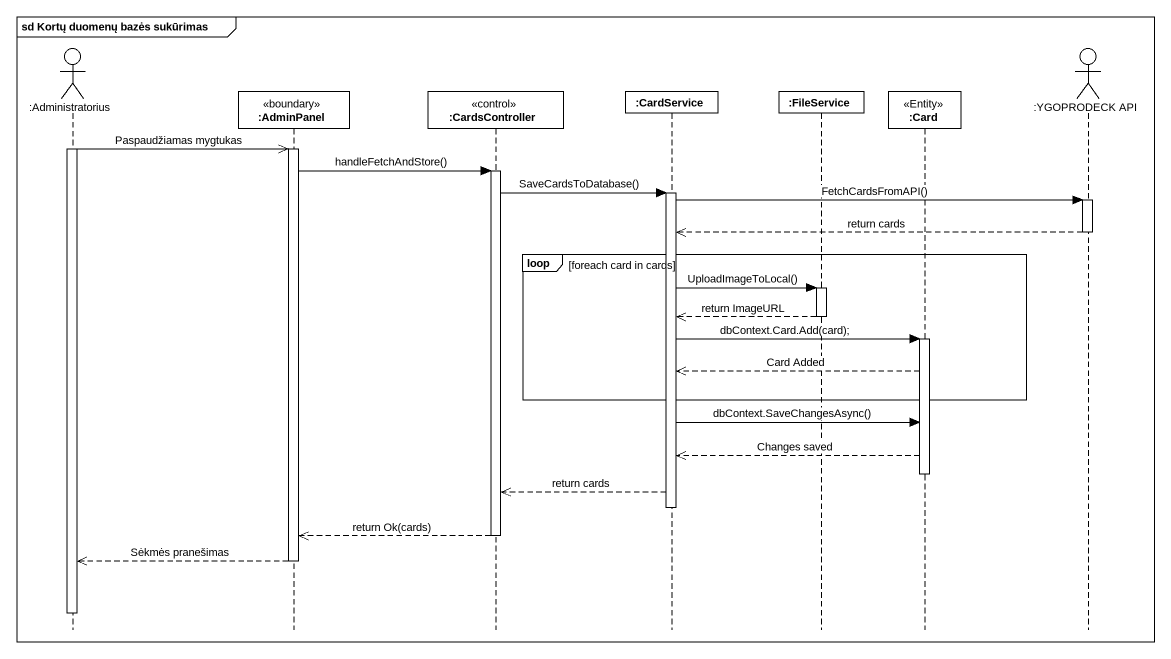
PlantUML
@startuml
mainframe sd Kortų duomenų bazės sukūrimas
hide footbox
actor ":Administratorius" as Administratorius
participant ":AdminPanel" as AdminPanel <<boundary>>
participant ":CardsController" as CardsController <<control>>
participant ":CardService" as CardService
participant ":FileService" as FileService
participant ":Card" as Card_ <<Entity>>
actor ":YGOPRODECK API" as YGOPRODECK_API

activate Administratorius
Administratorius ->> AdminPanel : Paspaudžiamas mygtukas
activate AdminPanel
AdminPanel -> CardsController : handleFetchAndStore()
activate CardsController
CardsController -> CardService : SaveCardsToDatabase()
activate CardService
CardService -> YGOPRODECK_API : FetchCardsFromAPI()
activate YGOPRODECK_API
YGOPRODECK_API -->> CardService : return cards
deactivate YGOPRODECK_API
loop foreach card in cards
  CardService -> FileService : UploadImageToLocal()
  activate FileService
  FileService -->> CardService : return ImageURL
  deactivate FileService
  CardService -> Card_ : dbContext.Card.Add(card);
  activate Card_
  Card_ -->> CardService : Card Added
end
CardService -> Card_ : dbContext.SaveChangesAsync()
Card_ -->> CardService : Changes saved
deactivate Card_
CardService -->> CardsController : return cards
deactivate CardService
CardsController -->> AdminPanel : return Ok(cards)
deactivate CardsController
AdminPanel -->> Administratorius : Sėkmės pranešimas
deactivate AdminPanel
deactivate Administratorius
@enduml
